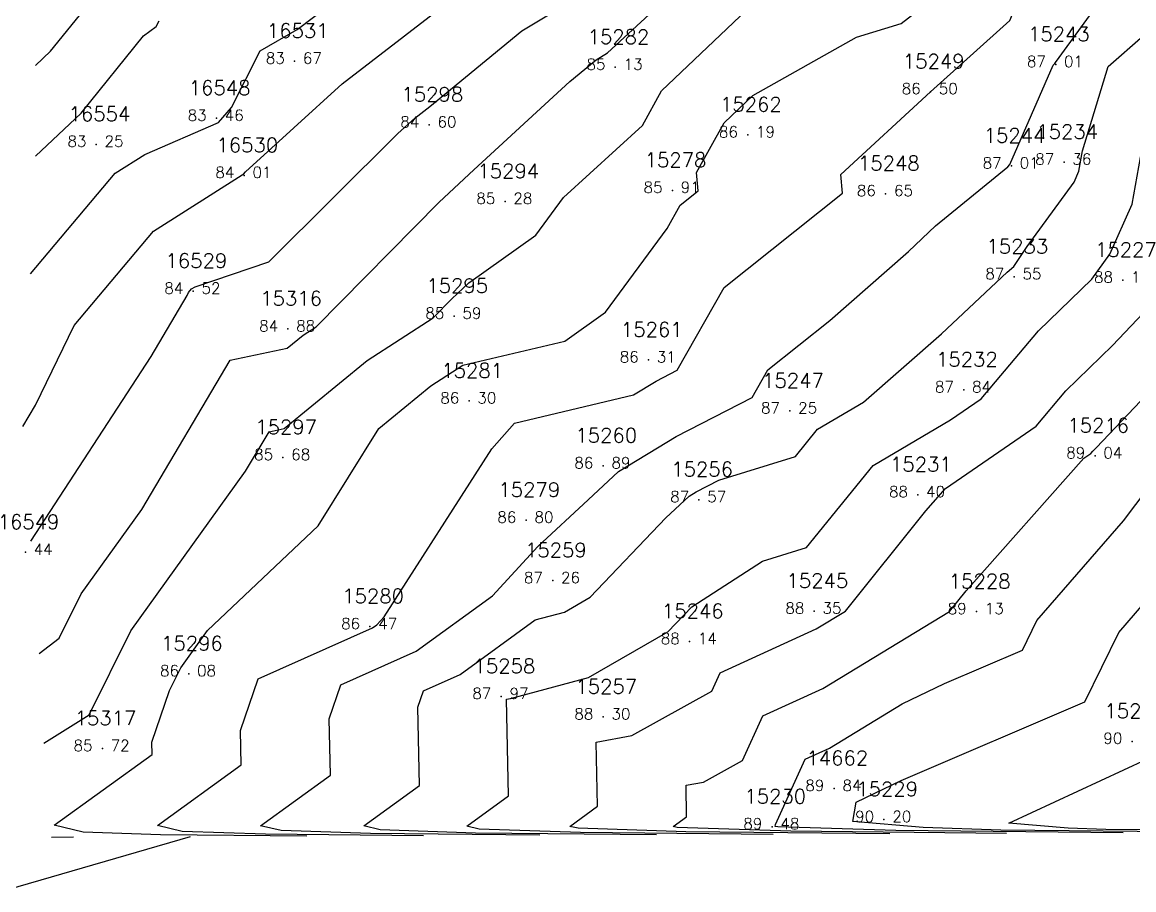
# Model space of a CAD drawing. Header units: millimetres. Extents: x 1412565 to 1412813, y 4931476 to 4931699.
# Drawn here: x 1412628.52 to 1412648.59, y 4931475.5 to 4931491.15 of the extents above; entities that cross this region are included whole.
import ezdxf
from ezdxf.enums import TextEntityAlignment as Align

# ---------------------------------------------------------------- set-up
doc = ezdxf.new("R2010")
doc.units = ezdxf.units.MM
for name, color, linetype in [('CIVIL', 50, 'Continuous'), ('CIVIL-DRAW', 80, 'Continuous'), ('CIVIL-NONAME', 130, 'Continuous'), ('CIVIL-TEXT', 240, 'Continuous'), ('CIVIL-Z', 50, 'Continuous'), ('Tcontours0', 7, 'Continuous'), ('Tcontours1', 7, 'Continuous'), ('Tcontours2', 7, 'Continuous')]:
    doc.layers.add(name, color=color, linetype=linetype)
doc.styles.add('CIVILCADMAIN', font='TXT.SHX')
doc.styles.get("Standard").update_dxf_attribs({"font": 'arial.ttf'})

# ---------------------------------------------------------------- blocks, each defined once
blk = doc.blocks.new('CIVIL-ZZ')
at = {"layer": 'CIVIL-DRAW'}
blk.add_point((0, 0), dxfattribs=at)
at = {"layer": 'CIVIL-NONAME'}
blk.add_attdef('NAME', text='', height=1.8, dxfattribs=at).set_placement((0, 2.1), align=Align.CENTER)
at = {"layer": 'CIVIL-TEXT', "flags": 8}
blk.add_attdef('TEXT', text='', height=2, dxfattribs=at).set_placement((0.2, -3.3), align=Align.CENTER)
at = {"layer": 'CIVIL-Z'}
blk.add_attdef('Z1', text='', height=1.6, dxfattribs=at).set_placement((-0.75, -0.225), align=Align.RIGHT)
blk.add_attdef('Z2', (0.75, -0.225), '', height=1.6, dxfattribs=at)

msp = doc.modelspace()

# ---------------------------------------------------------------- linework, layer by layer
at = {"layer": 'Tcontours0'}
for points, elevation in [([(1412628.831, 4931479.766), (1412629.188, 4931480.041), (1412629.587, 4931480.842), (1412630.68, 4931482.362), (1412632.28, 4931485.059), (1412633.306, 4931485.272), (1412633.596, 4931485.51), (1412633.827, 4931485.659), (1412636.052, 4931487.906), (1412636.676, 4931488.488), (1412638.406, 4931490.085), (1412638.882, 4931490.475), (1412639.087, 4931490.6), (1412640.971, 4931492.338), (1412641.927, 4931493.34), (1412643.259, 4931493.637), (1412645.244, 4931496.391), (1412645.729, 4931497.887), (1412646.283, 4931498.46), (1412647.288, 4931499.055), (1412648.228, 4931499.109), (1412649.257, 4931499.814)], 85), ([(1412650.5, 4931476.536), (1412646.191, 4931476.579), (1412644.786, 4931476.626), (1412643.519, 4931476.734), (1412643.58, 4931477.081), (1412644.392, 4931477.471), (1412647.706, 4931478.891), (1412648.317, 4931480.142), (1412648.96, 4931480.882)], 90), ([(1412629.451, 4931476.451), (1412629.05, 4931476.447)], 85)]:
    msp.add_lwpolyline(points, dxfattribs=dict(at, elevation=elevation))
at = {"layer": 'Tcontours1'}
for points, elevation in [([(1412637.87, 4931476.485), (1412634.811, 4931476.516), (1412633.198, 4931476.569), (1412632.826, 4931476.659), (1412634.086, 4931477.57), (1412634.066, 4931478.585), (1412634.275, 4931479.2), (1412635.637, 4931479.805), (1412637.014, 4931480.807), (1412637.829, 4931481.696), (1412638.739, 4931482.535), (1412639.29, 4931483.051), (1412640.328, 4931483.68), (1412641.702, 4931484.385), (1412641.984, 4931484.883), (1412643.101, 4931485.773), (1412644.525, 4931487.019), (1412645.012, 4931487.477), (1412646.317, 4931488.546), (1412646.351, 4931488.586), (1412647.136, 4931490.38), (1412647.164, 4931490.406), (1412647.174, 4931490.429), (1412647.241, 4931490.514), (1412649.613, 4931493.778)], 87), ([(1412633.66, 4931476.468), (1412631.018, 4931476.495), (1412629.625, 4931476.541), (1412629.103, 4931476.666), (1412630.87, 4931477.945), (1412630.866, 4931478.167), (1412631.183, 4931479.1), (1412631.386, 4931479.507), (1412631.87, 4931480.18), (1412633.866, 4931482.065), (1412634.964, 4931483.826), (1412635.899, 4931484.595), (1412636.476, 4931484.966), (1412638.319, 4931485.4), (1412639.05, 4931485.921), (1412640.163, 4931487.432), (1412640.402, 4931487.853), (1412640.728, 4931488.113), (1412640.697, 4931488.441), (1412641.192, 4931489.339), (1412641.713, 4931489.834), (1412643.581, 4931490.886), (1412644.391, 4931491.132), (1412645.455, 4931491.958)], 86), ([(1412628.533, 4931483.857), (1412628.763, 4931484.247), (1412629.462, 4931485.683), (1412630.893, 4931487.385), (1412632.495, 4931488.397), (1412632.521, 4931488.409), (1412632.557, 4931488.451), (1412634.302, 4931490.042), (1412635.948, 4931491.309)], 84), ([(1412628.764, 4931488.737), (1412629.585, 4931489.51), (1412630.713, 4931490.907), (1412630.944, 4931491.076), (1412630.996, 4931491.177)], 83), ([(1412642.08, 4931476.502), (1412638.604, 4931476.537), (1412636.771, 4931476.598), (1412636.549, 4931476.651), (1412637.301, 4931477.195), (1412637.267, 4931478.943), (1412637.337, 4931478.956), (1412638.747, 4931479.33), (1412640.177, 4931480.155), (1412640.612, 4931480.609), (1412641.887, 4931481.432), (1412642.68, 4931481.679), (1412643.887, 4931483.155), (1412645.283, 4931483.98), (1412645.836, 4931484.361), (1412646.871, 4931485.585), (1412647.83, 4931486.517), (1412648.157, 4931486.968), (1412648.561, 4931487.871), (1412648.86, 4931489.554)], 88), ([(1412646.29, 4931476.519), (1412642.398, 4931476.558), (1412640.345, 4931476.626), (1412640.273, 4931476.644), (1412640.517, 4931476.82), (1412640.506, 4931477.387), (1412640.819, 4931477.445), (1412641.526, 4931477.836), (1412641.89, 4931478.639), (1412642.977, 4931479.134), (1412645.262, 4931480.522), (1412645.561, 4931480.896), (1412647.69, 4931483.286), (1412647.811, 4931483.37), (1412647.851, 4931483.417), (1412647.913, 4931483.477), (1412649.632, 4931485.286)], 89)]:
    msp.add_lwpolyline(points, dxfattribs=dict(at, elevation=elevation))
at = {"layer": 'Tcontours2'}
for points, elevation in [([(1412628.764, 4931490.375), (1412629.034, 4931490.629), (1412629.791, 4931491.566), (1412630.418, 4931492.595), (1412630.504, 4931492.683), (1412630.664, 4931492.891), (1412632.412, 4931494.039), (1412633.03, 4931494.332), (1412633.587, 4931494.92), (1412634.937, 4931496.72), (1412636.89, 4931498.33), (1412637.997, 4931499.997), (1412638.123, 4931500.223), (1412638.024, 4931500.911), (1412638.029, 4931502.903), (1412638.045, 4931502.935), (1412640.43, 4931505.535), (1412640.946, 4931505.731), (1412642.992, 4931506.32), (1412644.447, 4931506.36), (1412644.705, 4931506.681), (1412645.179, 4931507.48)], 82.5), ([(1412628.915, 4931478.148), (1412629.731, 4931478.658), (1412630.487, 4931480.175), (1412632.555, 4931483.052), (1412632.979, 4931483.766), (1412633.25, 4931483.822), (1412634.748, 4931485.052), (1412635.94, 4931485.821), (1412636.279, 4931486.164), (1412636.587, 4931486.451), (1412637.793, 4931487.309), (1412638.295, 4931487.99), (1412639.719, 4931489.287), (1412640.064, 4931489.914), (1412641.956, 4931491.712), (1412642.241, 4931491.872), (1412643.862, 4931492.364), (1412644.322, 4931492.721), (1412644.633, 4931493.477), (1412647.017, 4931496.361), (1412647.108, 4931496.45), (1412648.09, 4931497.718), (1412649.961, 4931498.101)], 85.5), ([(1412635.765, 4931476.477), (1412632.915, 4931476.505), (1412631.411, 4931476.555), (1412630.964, 4931476.663), (1412632.478, 4931477.758), (1412632.466, 4931478.376), (1412632.783, 4931479.309), (1412634.847, 4931480.225), (1412634.925, 4931480.282), (1412635.056, 4931480.425), (1412637.002, 4931483.46), (1412637.41, 4931483.923), (1412639.561, 4931484.434), (1412639.967, 4931484.68), (1412640.345, 4931484.874), (1412641.193, 4931486.368), (1412643.33, 4931488.072), (1412643.298, 4931488.406), (1412644.92, 4931489.9), (1412646.351, 4931491.184), (1412646.86, 4931492.4), (1412648.254, 4931494.156), (1412648.807, 4931494.694)], 86.5), ([(1412628.676, 4931486.611), (1412630.204, 4931488.428), (1412630.738, 4931488.766), (1412632.066, 4931489.345), (1412632.299, 4931489.616), (1412632.82, 4931490.634), (1412633.489, 4931491.022), (1412635.057, 4931492.213)], 83.5), ([(1412628.68, 4931481.794), (1412630.853, 4931485.123), (1412631.501, 4931486.221), (1412631.527, 4931486.276), (1412631.582, 4931486.342), (1412631.646, 4931486.382), (1412632.975, 4931486.83), (1412635.304, 4931489.146), (1412635.609, 4931489.424), (1412635.883, 4931489.635), (1412637.541, 4931490.996), (1412638.536, 4931491.6)], 84.5), ([(1412639.975, 4931476.494), (1412636.708, 4931476.526), (1412634.985, 4931476.584), (1412634.688, 4931476.655), (1412635.693, 4931477.383), (1412635.666, 4931478.794), (1412635.767, 4931479.092), (1412636.427, 4931479.385), (1412637.786, 4931480.374), (1412638.31, 4931480.512), (1412638.774, 4931480.78), (1412640.144, 4931482.21), (1412640.562, 4931482.603), (1412640.689, 4931482.68), (1412641.099, 4931482.89), (1412642.48, 4931483.32), (1412642.882, 4931483.812), (1412643.711, 4931484.301), (1412645.117, 4931485.531), (1412646.301, 4931486.643), (1412646.425, 4931486.745), (1412646.667, 4931487.105), (1412647.511, 4931488.266), (1412647.599, 4931488.464), (1412647.665, 4931488.832), (1412648.127, 4931490.357), (1412649.388, 4931491.459)], 87.5), ([(1412652.605, 4931476.545), (1412648.087, 4931476.59), (1412647.406, 4931476.613), (1412646.336, 4931476.704), (1412648.826, 4931477.859), (1412648.924, 4931478.214), (1412649.676, 4931479.767), (1412650.631, 4931480.221), (1412652.099, 4931481.509), (1412653.144, 4931484.218), (1412653.414, 4931484.825), (1412654.265, 4931485.011), (1412655.504, 4931484.779), (1412656.209, 4931484.676), (1412657.374, 4931484.899), (1412657.686, 4931485.052), (1412657.749, 4931485.138), (1412658.3, 4931485.58), (1412659.527, 4931486.666), (1412660.361, 4931486.997), (1412663.195, 4931486.782), (1412664.929, 4931487.912), (1412666.793, 4931488.888), (1412666.986, 4931488.948)], 90.5), ([(1412644.185, 4931476.511), (1412640.501, 4931476.548), (1412638.558, 4931476.612), (1412638.411, 4931476.647), (1412638.909, 4931477.008), (1412638.886, 4931478.165), (1412639.527, 4931478.284), (1412640.97, 4931479.083), (1412641.123, 4931479.419), (1412642.856, 4931480.208), (1412643.383, 4931480.528), (1412644.835, 4931482.341), (1412645.19, 4931482.739), (1412646.824, 4931483.865), (1412647.361, 4931484.501), (1412648.204, 4931485.32), (1412648.875, 4931486.026)], 88.5), ([(1412648.395, 4931476.528), (1412644.294, 4931476.569), (1412642.165, 4931476.639), (1412642.116, 4931476.644), (1412642.122, 4931476.678), (1412642.658, 4931477.86), (1412643.098, 4931478.06), (1412644.411, 4931478.858), (1412645.173, 4931479.223), (1412646.582, 4931479.827), (1412646.842, 4931480.359), (1412648.403, 4931482.157), (1412649.497, 4931483.608)], 89.5), ([(1412631.555, 4931476.46), (1412628.257, 4931475.503)], 85.5)]:
    msp.add_lwpolyline(points, dxfattribs=dict(at, elevation=elevation))

# ---------------------------------------------------------------- block references
at = {"layer": 'CIVIL'}
ref = msp.add_blockref('CIVIL-ZZ', (1412633.44, 4931490.45, 83.67), dxfattribs=dict(at, xscale=0.2, yscale=0.2))
ref.add_attrib('Z2', '67', (1412633.59, 4931490.405), dxfattribs={"layer": 'CIVIL-Z', "height": 0.2, "style": 'CIVILCADMAIN'})
ref.add_attrib('Z1', '83', (1412632.92, 4931490.405), dxfattribs={"layer": 'CIVIL-Z', "height": 0.2, "style": 'CIVILCADMAIN'})
ref.add_attrib('NAME', '16531', (1412632.94, 4931490.87), dxfattribs={"layer": 'CIVIL-NONAME', "height": 0.26, "style": 'CIVILCADMAIN'})
ref = msp.add_blockref('CIVIL-ZZ', (1412647.18, 4931490.39, 87.01), dxfattribs=dict(at, xscale=0.2, yscale=0.2))
ref.add_attrib('Z2', '01', (1412647.33, 4931490.345), dxfattribs={"layer": 'CIVIL-Z', "height": 0.2, "style": 'CIVILCADMAIN'})
ref.add_attrib('Z1', '87', (1412646.66, 4931490.345), dxfattribs={"layer": 'CIVIL-Z', "height": 0.2, "style": 'CIVILCADMAIN'})
ref.add_attrib('NAME', '15243', (1412646.68, 4931490.81), dxfattribs={"layer": 'CIVIL-NONAME', "height": 0.26, "style": 'CIVILCADMAIN'})
ref = msp.add_blockref('CIVIL-ZZ', (1412639.23, 4931490.34, 85.13), dxfattribs=dict(at, xscale=0.2, yscale=0.2))
ref.add_attrib('Z2', '13', (1412639.38, 4931490.295), dxfattribs={"layer": 'CIVIL-Z', "height": 0.2, "style": 'CIVILCADMAIN'})
ref.add_attrib('Z1', '85', (1412638.71, 4931490.295), dxfattribs={"layer": 'CIVIL-Z', "height": 0.2, "style": 'CIVILCADMAIN'})
ref.add_attrib('NAME', '15282', (1412638.73, 4931490.76), dxfattribs={"layer": 'CIVIL-NONAME', "height": 0.26, "style": 'CIVILCADMAIN'})
ref = msp.add_blockref('CIVIL-ZZ', (1412644.92, 4931489.9, 86.5), dxfattribs=dict(at, xscale=0.2, yscale=0.2))
ref.add_attrib('Z2', '50', (1412645.07, 4931489.855), dxfattribs={"layer": 'CIVIL-Z', "height": 0.2, "style": 'CIVILCADMAIN'})
ref.add_attrib('Z1', '86', (1412644.4, 4931489.855), dxfattribs={"layer": 'CIVIL-Z', "height": 0.2, "style": 'CIVILCADMAIN'})
ref.add_attrib('NAME', '15249', (1412644.42, 4931490.32), dxfattribs={"layer": 'CIVIL-NONAME', "height": 0.26, "style": 'CIVILCADMAIN'})
ref = msp.add_blockref('CIVIL-ZZ', (1412632.03, 4931489.42, 83.46), dxfattribs=dict(at, xscale=0.2, yscale=0.2))
ref.add_attrib('Z2', '46', (1412632.18, 4931489.375), dxfattribs={"layer": 'CIVIL-Z', "height": 0.2, "style": 'CIVILCADMAIN'})
ref.add_attrib('Z1', '83', (1412631.51, 4931489.375), dxfattribs={"layer": 'CIVIL-Z', "height": 0.2, "style": 'CIVILCADMAIN'})
ref.add_attrib('NAME', '16548', (1412631.53, 4931489.84), dxfattribs={"layer": 'CIVIL-NONAME', "height": 0.26, "style": 'CIVILCADMAIN'})
ref = msp.add_blockref('CIVIL-ZZ', (1412635.87, 4931489.3, 84.6), dxfattribs=dict(at, xscale=0.2, yscale=0.2))
ref.add_attrib('Z2', '60', (1412636.02, 4931489.255), dxfattribs={"layer": 'CIVIL-Z', "height": 0.2, "style": 'CIVILCADMAIN'})
ref.add_attrib('Z1', '84', (1412635.35, 4931489.255), dxfattribs={"layer": 'CIVIL-Z', "height": 0.2, "style": 'CIVILCADMAIN'})
ref.add_attrib('NAME', '15298', (1412635.37, 4931489.72), dxfattribs={"layer": 'CIVIL-NONAME', "height": 0.26, "style": 'CIVILCADMAIN'})
ref = msp.add_blockref('CIVIL-ZZ', (1412629.86, 4931488.95, 83.25), dxfattribs=dict(at, xscale=0.2, yscale=0.2))
ref.add_attrib('Z2', '25', (1412630.01, 4931488.905), dxfattribs={"layer": 'CIVIL-Z', "height": 0.2, "style": 'CIVILCADMAIN'})
ref.add_attrib('Z1', '83', (1412629.34, 4931488.905), dxfattribs={"layer": 'CIVIL-Z', "height": 0.2, "style": 'CIVILCADMAIN'})
ref.add_attrib('NAME', '16554', (1412629.36, 4931489.37), dxfattribs={"layer": 'CIVIL-NONAME', "height": 0.26, "style": 'CIVILCADMAIN'})
ref = msp.add_blockref('CIVIL-ZZ', (1412641.62, 4931489.12, 86.19), dxfattribs=dict(at, xscale=0.2, yscale=0.2))
ref.add_attrib('Z2', '19', (1412641.77, 4931489.075), dxfattribs={"layer": 'CIVIL-Z', "height": 0.2, "style": 'CIVILCADMAIN'})
ref.add_attrib('Z1', '86', (1412641.1, 4931489.075), dxfattribs={"layer": 'CIVIL-Z', "height": 0.2, "style": 'CIVILCADMAIN'})
ref.add_attrib('NAME', '15262', (1412641.12, 4931489.54), dxfattribs={"layer": 'CIVIL-NONAME', "height": 0.26, "style": 'CIVILCADMAIN'})
ref = msp.add_blockref('CIVIL-ZZ', (1412646.38, 4931488.56, 87.01), dxfattribs=dict(at, xscale=0.2, yscale=0.2))
ref.add_attrib('Z2', '01', (1412646.53, 4931488.515), dxfattribs={"layer": 'CIVIL-Z', "height": 0.2, "style": 'CIVILCADMAIN'})
ref.add_attrib('Z1', '87', (1412645.86, 4931488.515), dxfattribs={"layer": 'CIVIL-Z', "height": 0.2, "style": 'CIVILCADMAIN'})
ref.add_attrib('NAME', '15244', (1412645.88, 4931488.98), dxfattribs={"layer": 'CIVIL-NONAME', "height": 0.26, "style": 'CIVILCADMAIN'})
ref = msp.add_blockref('CIVIL-ZZ', (1412647.33, 4931488.63, 87.36), dxfattribs=dict(at, xscale=0.2, yscale=0.2))
ref.add_attrib('Z2', '36', (1412647.48, 4931488.585), dxfattribs={"layer": 'CIVIL-Z', "height": 0.2, "style": 'CIVILCADMAIN'})
ref.add_attrib('Z1', '87', (1412646.81, 4931488.585), dxfattribs={"layer": 'CIVIL-Z', "height": 0.2, "style": 'CIVILCADMAIN'})
ref.add_attrib('NAME', '15234', (1412646.83, 4931489.05), dxfattribs={"layer": 'CIVIL-NONAME', "height": 0.26, "style": 'CIVILCADMAIN'})
ref = msp.add_blockref('CIVIL-ZZ', (1412632.53, 4931488.39, 84.01), dxfattribs=dict(at, xscale=0.2, yscale=0.2))
ref.add_attrib('Z2', '01', (1412632.68, 4931488.345), dxfattribs={"layer": 'CIVIL-Z', "height": 0.2, "style": 'CIVILCADMAIN'})
ref.add_attrib('Z1', '84', (1412632.01, 4931488.345), dxfattribs={"layer": 'CIVIL-Z', "height": 0.2, "style": 'CIVILCADMAIN'})
ref.add_attrib('NAME', '16530', (1412632.03, 4931488.81), dxfattribs={"layer": 'CIVIL-NONAME', "height": 0.26, "style": 'CIVILCADMAIN'})
ref = msp.add_blockref('CIVIL-ZZ', (1412640.26, 4931488.12, 85.91), dxfattribs=dict(at, xscale=0.2, yscale=0.2))
ref.add_attrib('Z2', '91', (1412640.41, 4931488.075), dxfattribs={"layer": 'CIVIL-Z', "height": 0.2, "style": 'CIVILCADMAIN'})
ref.add_attrib('Z1', '85', (1412639.74, 4931488.075), dxfattribs={"layer": 'CIVIL-Z', "height": 0.2, "style": 'CIVILCADMAIN'})
ref.add_attrib('NAME', '15278', (1412639.76, 4931488.54), dxfattribs={"layer": 'CIVIL-NONAME', "height": 0.26, "style": 'CIVILCADMAIN'})
ref = msp.add_blockref('CIVIL-ZZ', (1412644.11, 4931488.06, 86.65), dxfattribs=dict(at, xscale=0.2, yscale=0.2))
ref.add_attrib('Z2', '65', (1412644.26, 4931488.015), dxfattribs={"layer": 'CIVIL-Z', "height": 0.2, "style": 'CIVILCADMAIN'})
ref.add_attrib('Z1', '86', (1412643.59, 4931488.015), dxfattribs={"layer": 'CIVIL-Z', "height": 0.2, "style": 'CIVILCADMAIN'})
ref.add_attrib('NAME', '15248', (1412643.61, 4931488.48), dxfattribs={"layer": 'CIVIL-NONAME', "height": 0.26, "style": 'CIVILCADMAIN'})
ref = msp.add_blockref('CIVIL-ZZ', (1412637.24, 4931487.92, 85.28), dxfattribs=dict(at, xscale=0.2, yscale=0.2))
ref.add_attrib('Z2', '28', (1412637.39, 4931487.875), dxfattribs={"layer": 'CIVIL-Z', "height": 0.2, "style": 'CIVILCADMAIN'})
ref.add_attrib('Z1', '85', (1412636.72, 4931487.875), dxfattribs={"layer": 'CIVIL-Z', "height": 0.2, "style": 'CIVILCADMAIN'})
ref.add_attrib('NAME', '15294', (1412636.74, 4931488.34), dxfattribs={"layer": 'CIVIL-NONAME', "height": 0.26, "style": 'CIVILCADMAIN'})
ref = msp.add_blockref('CIVIL-ZZ', (1412646.43, 4931486.56, 87.55), dxfattribs=dict(at, xscale=0.2, yscale=0.2))
ref.add_attrib('Z2', '55', (1412646.58, 4931486.515), dxfattribs={"layer": 'CIVIL-Z', "height": 0.2, "style": 'CIVILCADMAIN'})
ref.add_attrib('Z1', '87', (1412645.91, 4931486.515), dxfattribs={"layer": 'CIVIL-Z', "height": 0.2, "style": 'CIVILCADMAIN'})
ref.add_attrib('NAME', '15233', (1412645.93, 4931486.98), dxfattribs={"layer": 'CIVIL-NONAME', "height": 0.26, "style": 'CIVILCADMAIN'})
ref = msp.add_blockref('CIVIL-ZZ', (1412648.39, 4931486.5, 88.18), dxfattribs=dict(at, xscale=0.2, yscale=0.2))
ref.add_attrib('Z2', '18', (1412648.54, 4931486.455), dxfattribs={"layer": 'CIVIL-Z', "height": 0.2, "style": 'CIVILCADMAIN'})
ref.add_attrib('Z1', '88', (1412647.87, 4931486.455), dxfattribs={"layer": 'CIVIL-Z', "height": 0.2, "style": 'CIVILCADMAIN'})
ref.add_attrib('NAME', '15227', (1412647.89, 4931486.92), dxfattribs={"layer": 'CIVIL-NONAME', "height": 0.26, "style": 'CIVILCADMAIN'})
ref = msp.add_blockref('CIVIL-ZZ', (1412631.61, 4931486.3, 84.52), dxfattribs=dict(at, xscale=0.2, yscale=0.2))
ref.add_attrib('Z2', '52', (1412631.76, 4931486.255), dxfattribs={"layer": 'CIVIL-Z', "height": 0.2, "style": 'CIVILCADMAIN'})
ref.add_attrib('Z1', '84', (1412631.09, 4931486.255), dxfattribs={"layer": 'CIVIL-Z', "height": 0.2, "style": 'CIVILCADMAIN'})
ref.add_attrib('NAME', '16529', (1412631.11, 4931486.72), dxfattribs={"layer": 'CIVIL-NONAME', "height": 0.26, "style": 'CIVILCADMAIN'})
ref = msp.add_blockref('CIVIL-ZZ', (1412636.32, 4931485.85, 85.59), dxfattribs=dict(at, xscale=0.2, yscale=0.2))
ref.add_attrib('Z2', '59', (1412636.47, 4931485.805), dxfattribs={"layer": 'CIVIL-Z', "height": 0.2, "style": 'CIVILCADMAIN'})
ref.add_attrib('Z1', '85', (1412635.8, 4931485.805), dxfattribs={"layer": 'CIVIL-Z', "height": 0.2, "style": 'CIVILCADMAIN'})
ref.add_attrib('NAME', '15295', (1412635.82, 4931486.27), dxfattribs={"layer": 'CIVIL-NONAME', "height": 0.26, "style": 'CIVILCADMAIN'})
ref = msp.add_blockref('CIVIL-ZZ', (1412633.32, 4931485.62, 84.88), dxfattribs=dict(at, xscale=0.2, yscale=0.2))
ref.add_attrib('Z2', '88', (1412633.47, 4931485.575), dxfattribs={"layer": 'CIVIL-Z', "height": 0.2, "style": 'CIVILCADMAIN'})
ref.add_attrib('Z1', '84', (1412632.8, 4931485.575), dxfattribs={"layer": 'CIVIL-Z', "height": 0.2, "style": 'CIVILCADMAIN'})
ref.add_attrib('NAME', '15316', (1412632.82, 4931486.04), dxfattribs={"layer": 'CIVIL-NONAME', "height": 0.26, "style": 'CIVILCADMAIN'})
ref = msp.add_blockref('CIVIL-ZZ', (1412639.83, 4931485.06, 86.31), dxfattribs=dict(at, xscale=0.2, yscale=0.2))
ref.add_attrib('Z2', '31', (1412639.98, 4931485.015), dxfattribs={"layer": 'CIVIL-Z', "height": 0.2, "style": 'CIVILCADMAIN'})
ref.add_attrib('Z1', '86', (1412639.31, 4931485.015), dxfattribs={"layer": 'CIVIL-Z', "height": 0.2, "style": 'CIVILCADMAIN'})
ref.add_attrib('NAME', '15261', (1412639.33, 4931485.48), dxfattribs={"layer": 'CIVIL-NONAME', "height": 0.26, "style": 'CIVILCADMAIN'})
ref = msp.add_blockref('CIVIL-ZZ', (1412645.52, 4931484.52, 87.84), dxfattribs=dict(at, xscale=0.2, yscale=0.2))
ref.add_attrib('Z2', '84', (1412645.67, 4931484.475), dxfattribs={"layer": 'CIVIL-Z', "height": 0.2, "style": 'CIVILCADMAIN'})
ref.add_attrib('Z1', '87', (1412645, 4931484.475), dxfattribs={"layer": 'CIVIL-Z', "height": 0.2, "style": 'CIVILCADMAIN'})
ref.add_attrib('NAME', '15232', (1412645.02, 4931484.94), dxfattribs={"layer": 'CIVIL-NONAME', "height": 0.26, "style": 'CIVILCADMAIN'})
ref = msp.add_blockref('CIVIL-ZZ', (1412636.59, 4931484.32, 86.3), dxfattribs=dict(at, xscale=0.2, yscale=0.2))
ref.add_attrib('Z2', '30', (1412636.74, 4931484.275), dxfattribs={"layer": 'CIVIL-Z', "height": 0.2, "style": 'CIVILCADMAIN'})
ref.add_attrib('Z1', '86', (1412636.07, 4931484.275), dxfattribs={"layer": 'CIVIL-Z', "height": 0.2, "style": 'CIVILCADMAIN'})
ref.add_attrib('NAME', '15281', (1412636.09, 4931484.74), dxfattribs={"layer": 'CIVIL-NONAME', "height": 0.26, "style": 'CIVILCADMAIN'})
ref = msp.add_blockref('CIVIL-ZZ', (1412642.38, 4931484.14, 87.25), dxfattribs=dict(at, xscale=0.2, yscale=0.2))
ref.add_attrib('Z2', '25', (1412642.53, 4931484.095), dxfattribs={"layer": 'CIVIL-Z', "height": 0.2, "style": 'CIVILCADMAIN'})
ref.add_attrib('Z1', '87', (1412641.86, 4931484.095), dxfattribs={"layer": 'CIVIL-Z', "height": 0.2, "style": 'CIVILCADMAIN'})
ref.add_attrib('NAME', '15247', (1412641.88, 4931484.56), dxfattribs={"layer": 'CIVIL-NONAME', "height": 0.26, "style": 'CIVILCADMAIN'})
ref = msp.add_blockref('CIVIL-ZZ', (1412647.89, 4931483.33, 89.04), dxfattribs=dict(at, xscale=0.2, yscale=0.2))
ref.add_attrib('Z2', '04', (1412648.04, 4931483.285), dxfattribs={"layer": 'CIVIL-Z', "height": 0.2, "style": 'CIVILCADMAIN'})
ref.add_attrib('Z1', '89', (1412647.37, 4931483.285), dxfattribs={"layer": 'CIVIL-Z', "height": 0.2, "style": 'CIVILCADMAIN'})
ref.add_attrib('NAME', '15216', (1412647.39, 4931483.75), dxfattribs={"layer": 'CIVIL-NONAME', "height": 0.26, "style": 'CIVILCADMAIN'})
ref = msp.add_blockref('CIVIL-ZZ', (1412633.23, 4931483.3, 85.68), dxfattribs=dict(at, xscale=0.2, yscale=0.2))
ref.add_attrib('Z2', '68', (1412633.38, 4931483.255), dxfattribs={"layer": 'CIVIL-Z', "height": 0.2, "style": 'CIVILCADMAIN'})
ref.add_attrib('Z1', '85', (1412632.71, 4931483.255), dxfattribs={"layer": 'CIVIL-Z', "height": 0.2, "style": 'CIVILCADMAIN'})
ref.add_attrib('NAME', '15297', (1412632.73, 4931483.72), dxfattribs={"layer": 'CIVIL-NONAME', "height": 0.26, "style": 'CIVILCADMAIN'})
ref = msp.add_blockref('CIVIL-ZZ', (1412639.01, 4931483.15, 86.89), dxfattribs=dict(at, xscale=0.2, yscale=0.2))
ref.add_attrib('Z2', '89', (1412639.16, 4931483.105), dxfattribs={"layer": 'CIVIL-Z', "height": 0.2, "style": 'CIVILCADMAIN'})
ref.add_attrib('Z1', '86', (1412638.49, 4931483.105), dxfattribs={"layer": 'CIVIL-Z', "height": 0.2, "style": 'CIVILCADMAIN'})
ref.add_attrib('NAME', '15260', (1412638.51, 4931483.57), dxfattribs={"layer": 'CIVIL-NONAME', "height": 0.26, "style": 'CIVILCADMAIN'})
ref = msp.add_blockref('CIVIL-ZZ', (1412640.74, 4931482.54, 87.57), dxfattribs=dict(at, xscale=0.2, yscale=0.2))
ref.add_attrib('Z2', '57', (1412640.89, 4931482.495), dxfattribs={"layer": 'CIVIL-Z', "height": 0.2, "style": 'CIVILCADMAIN'})
ref.add_attrib('Z1', '87', (1412640.22, 4931482.495), dxfattribs={"layer": 'CIVIL-Z', "height": 0.2, "style": 'CIVILCADMAIN'})
ref.add_attrib('NAME', '15256', (1412640.24, 4931482.96), dxfattribs={"layer": 'CIVIL-NONAME', "height": 0.26, "style": 'CIVILCADMAIN'})
ref = msp.add_blockref('CIVIL-ZZ', (1412644.69, 4931482.63, 88.4), dxfattribs=dict(at, xscale=0.2, yscale=0.2))
ref.add_attrib('Z2', '40', (1412644.84, 4931482.585), dxfattribs={"layer": 'CIVIL-Z', "height": 0.2, "style": 'CIVILCADMAIN'})
ref.add_attrib('Z1', '88', (1412644.17, 4931482.585), dxfattribs={"layer": 'CIVIL-Z', "height": 0.2, "style": 'CIVILCADMAIN'})
ref.add_attrib('NAME', '15231', (1412644.19, 4931483.05), dxfattribs={"layer": 'CIVIL-NONAME', "height": 0.26, "style": 'CIVILCADMAIN'})
ref = msp.add_blockref('CIVIL-ZZ', (1412637.62, 4931482.17, 86.8), dxfattribs=dict(at, xscale=0.2, yscale=0.2))
ref.add_attrib('Z2', '80', (1412637.77, 4931482.125), dxfattribs={"layer": 'CIVIL-Z', "height": 0.2, "style": 'CIVILCADMAIN'})
ref.add_attrib('Z1', '86', (1412637.1, 4931482.125), dxfattribs={"layer": 'CIVIL-Z', "height": 0.2, "style": 'CIVILCADMAIN'})
ref.add_attrib('NAME', '15279', (1412637.12, 4931482.59), dxfattribs={"layer": 'CIVIL-NONAME', "height": 0.26, "style": 'CIVILCADMAIN'})
ref = msp.add_blockref('CIVIL-ZZ', (1412628.58, 4931481.59, 84.44), dxfattribs=dict(at, xscale=0.2, yscale=0.2))
ref.add_attrib('Z2', '44', (1412628.73, 4931481.545), dxfattribs={"layer": 'CIVIL-Z', "height": 0.2, "style": 'CIVILCADMAIN'})
ref.add_attrib('Z1', '84', (1412628.06, 4931481.545), dxfattribs={"layer": 'CIVIL-Z', "height": 0.2, "style": 'CIVILCADMAIN'})
ref.add_attrib('NAME', '16549', (1412628.08, 4931482.01), dxfattribs={"layer": 'CIVIL-NONAME', "height": 0.26, "style": 'CIVILCADMAIN'})
ref = msp.add_blockref('CIVIL-ZZ', (1412638.1, 4931481.08, 87.26), dxfattribs=dict(at, xscale=0.2, yscale=0.2))
ref.add_attrib('Z2', '26', (1412638.25, 4931481.035), dxfattribs={"layer": 'CIVIL-Z', "height": 0.2, "style": 'CIVILCADMAIN'})
ref.add_attrib('Z1', '87', (1412637.58, 4931481.035), dxfattribs={"layer": 'CIVIL-Z', "height": 0.2, "style": 'CIVILCADMAIN'})
ref.add_attrib('NAME', '15259', (1412637.6, 4931481.5), dxfattribs={"layer": 'CIVIL-NONAME', "height": 0.26, "style": 'CIVILCADMAIN'})
ref = msp.add_blockref('CIVIL-ZZ', (1412642.82, 4931480.53, 88.35), dxfattribs=dict(at, xscale=0.2, yscale=0.2))
ref.add_attrib('Z2', '35', (1412642.97, 4931480.485), dxfattribs={"layer": 'CIVIL-Z', "height": 0.2, "style": 'CIVILCADMAIN'})
ref.add_attrib('Z1', '88', (1412642.3, 4931480.485), dxfattribs={"layer": 'CIVIL-Z', "height": 0.2, "style": 'CIVILCADMAIN'})
ref.add_attrib('NAME', '15245', (1412642.32, 4931480.95), dxfattribs={"layer": 'CIVIL-NONAME', "height": 0.26, "style": 'CIVILCADMAIN'})
ref = msp.add_blockref('CIVIL-ZZ', (1412645.75, 4931480.52, 89.13), dxfattribs=dict(at, xscale=0.2, yscale=0.2))
ref.add_attrib('Z2', '13', (1412645.9, 4931480.475), dxfattribs={"layer": 'CIVIL-Z', "height": 0.2, "style": 'CIVILCADMAIN'})
ref.add_attrib('Z1', '89', (1412645.23, 4931480.475), dxfattribs={"layer": 'CIVIL-Z', "height": 0.2, "style": 'CIVILCADMAIN'})
ref.add_attrib('NAME', '15228', (1412645.25, 4931480.94), dxfattribs={"layer": 'CIVIL-NONAME', "height": 0.26, "style": 'CIVILCADMAIN'})
ref = msp.add_blockref('CIVIL-ZZ', (1412634.8, 4931480.25, 86.47), dxfattribs=dict(at, xscale=0.2, yscale=0.2))
ref.add_attrib('Z2', '47', (1412634.95, 4931480.205), dxfattribs={"layer": 'CIVIL-Z', "height": 0.2, "style": 'CIVILCADMAIN'})
ref.add_attrib('Z1', '86', (1412634.28, 4931480.205), dxfattribs={"layer": 'CIVIL-Z', "height": 0.2, "style": 'CIVILCADMAIN'})
ref.add_attrib('NAME', '15280', (1412634.3, 4931480.67), dxfattribs={"layer": 'CIVIL-NONAME', "height": 0.26, "style": 'CIVILCADMAIN'})
ref = msp.add_blockref('CIVIL-ZZ', (1412640.57, 4931479.98, 88.14), dxfattribs=dict(at, xscale=0.2, yscale=0.2))
ref.add_attrib('Z2', '14', (1412640.72, 4931479.935), dxfattribs={"layer": 'CIVIL-Z', "height": 0.2, "style": 'CIVILCADMAIN'})
ref.add_attrib('Z1', '88', (1412640.05, 4931479.935), dxfattribs={"layer": 'CIVIL-Z', "height": 0.2, "style": 'CIVILCADMAIN'})
ref.add_attrib('NAME', '15246', (1412640.07, 4931480.4), dxfattribs={"layer": 'CIVIL-NONAME', "height": 0.26, "style": 'CIVILCADMAIN'})
ref = msp.add_blockref('CIVIL-ZZ', (1412631.53, 4931479.4, 86.08), dxfattribs=dict(at, xscale=0.2, yscale=0.2))
ref.add_attrib('Z2', '08', (1412631.68, 4931479.355), dxfattribs={"layer": 'CIVIL-Z', "height": 0.2, "style": 'CIVILCADMAIN'})
ref.add_attrib('Z1', '86', (1412631.01, 4931479.355), dxfattribs={"layer": 'CIVIL-Z', "height": 0.2, "style": 'CIVILCADMAIN'})
ref.add_attrib('NAME', '15296', (1412631.03, 4931479.82), dxfattribs={"layer": 'CIVIL-NONAME', "height": 0.26, "style": 'CIVILCADMAIN'})
ref = msp.add_blockref('CIVIL-ZZ', (1412637.17, 4931478.99, 87.97), dxfattribs=dict(at, xscale=0.2, yscale=0.2))
ref.add_attrib('Z2', '97', (1412637.32, 4931478.945), dxfattribs={"layer": 'CIVIL-Z', "height": 0.2, "style": 'CIVILCADMAIN'})
ref.add_attrib('Z1', '87', (1412636.65, 4931478.945), dxfattribs={"layer": 'CIVIL-Z', "height": 0.2, "style": 'CIVILCADMAIN'})
ref.add_attrib('NAME', '15258', (1412636.67, 4931479.41), dxfattribs={"layer": 'CIVIL-NONAME', "height": 0.26, "style": 'CIVILCADMAIN'})
ref = msp.add_blockref('CIVIL-ZZ', (1412639.01, 4931478.62, 88.3), dxfattribs=dict(at, xscale=0.2, yscale=0.2))
ref.add_attrib('Z2', '30', (1412639.16, 4931478.575), dxfattribs={"layer": 'CIVIL-Z', "height": 0.2, "style": 'CIVILCADMAIN'})
ref.add_attrib('Z1', '88', (1412638.49, 4931478.575), dxfattribs={"layer": 'CIVIL-Z', "height": 0.2, "style": 'CIVILCADMAIN'})
ref.add_attrib('NAME', '15257', (1412638.51, 4931479.04), dxfattribs={"layer": 'CIVIL-NONAME', "height": 0.26, "style": 'CIVILCADMAIN'})
ref = msp.add_blockref('CIVIL-ZZ', (1412648.56, 4931478.18, 90.38), dxfattribs=dict(at, xscale=0.2, yscale=0.2))
ref.add_attrib('Z2', '38', (1412648.71, 4931478.135), dxfattribs={"layer": 'CIVIL-Z', "height": 0.2, "style": 'CIVILCADMAIN'})
ref.add_attrib('Z1', '90', (1412648.04, 4931478.135), dxfattribs={"layer": 'CIVIL-Z', "height": 0.2, "style": 'CIVILCADMAIN'})
ref.add_attrib('NAME', '15205', (1412648.06, 4931478.6), dxfattribs={"layer": 'CIVIL-NONAME', "height": 0.26, "style": 'CIVILCADMAIN'})
ref = msp.add_blockref('CIVIL-ZZ', (1412629.97, 4931478.05, 85.72), dxfattribs=dict(at, xscale=0.2, yscale=0.2))
ref.add_attrib('Z2', '72', (1412630.12, 4931478.005), dxfattribs={"layer": 'CIVIL-Z', "height": 0.2, "style": 'CIVILCADMAIN'})
ref.add_attrib('Z1', '85', (1412629.45, 4931478.005), dxfattribs={"layer": 'CIVIL-Z', "height": 0.2, "style": 'CIVILCADMAIN'})
ref.add_attrib('NAME', '15317', (1412629.47, 4931478.47), dxfattribs={"layer": 'CIVIL-NONAME', "height": 0.26, "style": 'CIVILCADMAIN'})
ref = msp.add_blockref('CIVIL-ZZ', (1412643.18, 4931477.33, 89.84), dxfattribs=dict(at, xscale=0.2, yscale=0.2))
ref.add_attrib('Z2', '84', (1412643.33, 4931477.285), dxfattribs={"layer": 'CIVIL-Z', "height": 0.2, "style": 'CIVILCADMAIN'})
ref.add_attrib('Z1', '89', (1412642.66, 4931477.285), dxfattribs={"layer": 'CIVIL-Z', "height": 0.2, "style": 'CIVILCADMAIN'})
ref.add_attrib('NAME', '14662', (1412642.68, 4931477.75), dxfattribs={"layer": 'CIVIL-NONAME', "height": 0.26, "style": 'CIVILCADMAIN'})
ref = msp.add_blockref('CIVIL-ZZ', (1412644.08, 4931476.77, 90.2), dxfattribs=dict(at, xscale=0.2, yscale=0.2))
ref.add_attrib('Z2', '20', (1412644.23, 4931476.725), dxfattribs={"layer": 'CIVIL-Z', "height": 0.2, "style": 'CIVILCADMAIN'})
ref.add_attrib('Z1', '90', (1412643.56, 4931476.725), dxfattribs={"layer": 'CIVIL-Z', "height": 0.2, "style": 'CIVILCADMAIN'})
ref.add_attrib('NAME', '15229', (1412643.58, 4931477.19), dxfattribs={"layer": 'CIVIL-NONAME', "height": 0.26, "style": 'CIVILCADMAIN'})
ref = msp.add_blockref('CIVIL-ZZ', (1412642.06, 4931476.64, 89.48), dxfattribs=dict(at, xscale=0.2, yscale=0.2))
ref.add_attrib('Z2', '48', (1412642.21, 4931476.595), dxfattribs={"layer": 'CIVIL-Z', "height": 0.2, "style": 'CIVILCADMAIN'})
ref.add_attrib('Z1', '89', (1412641.54, 4931476.595), dxfattribs={"layer": 'CIVIL-Z', "height": 0.2, "style": 'CIVILCADMAIN'})
ref.add_attrib('NAME', '15230', (1412641.56, 4931477.06), dxfattribs={"layer": 'CIVIL-NONAME', "height": 0.26, "style": 'CIVILCADMAIN'})

doc.saveas('drawing.dxf')
